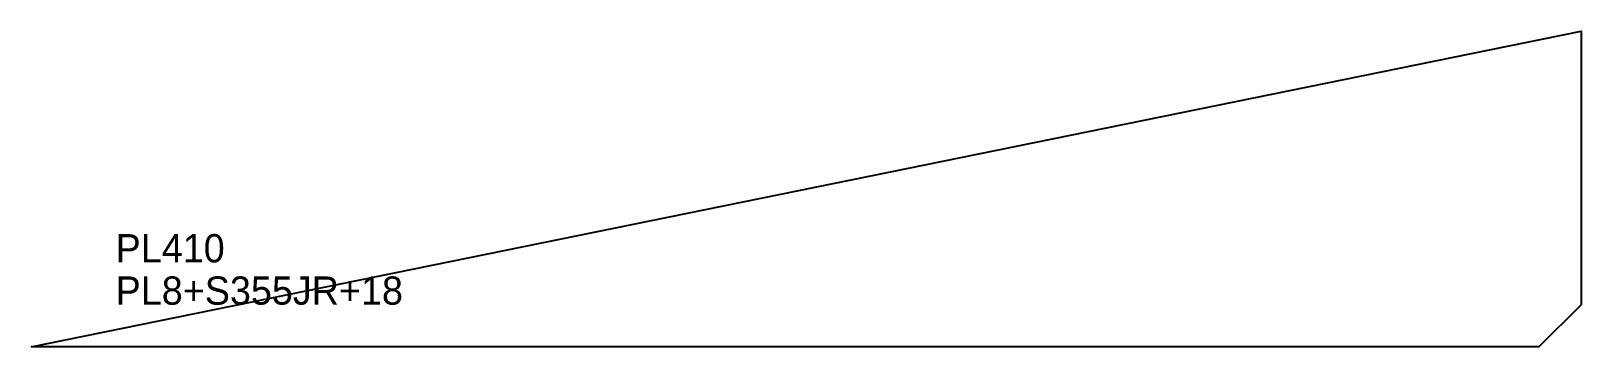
# Model space of a CAD drawing. Extents: x 0 to 550, y 0 to 112.
import ezdxf

# ---------------------------------------------------------------- set-up
doc = ezdxf.new("R2010")
doc.units = 0
for name, color, linetype in [('CUT', 7, 'CONTINUOUS'), ('SCRIBE', 3, 'CONTINUOUS'), ('TEXT', 7, 'CONTINUOUS')]:
    doc.layers.add(name, color=color, linetype=linetype)

msp = doc.modelspace()

# ---------------------------------------------------------------- linework, layer by layer
at = {"layer": 'CUT', "color": 7, "linetype": 'CONTINUOUS'}
msp.add_lwpolyline([(0, 0), (549.5, 112), (549.5, 15), (534.5, 0)], close=True, dxfattribs=at)

# ---------------------------------------------------------------- texts
at = {"layer": 'SCRIBE', "color": 3}
msp.add_text('PL410', height=10, dxfattribs=at).set_placement((30, 30))
at = {"layer": 'TEXT', "color": 7}
msp.add_text('PL8+S355JR+18', height=10, dxfattribs=at).set_placement((30, 15))

doc.saveas('drawing.dxf')
